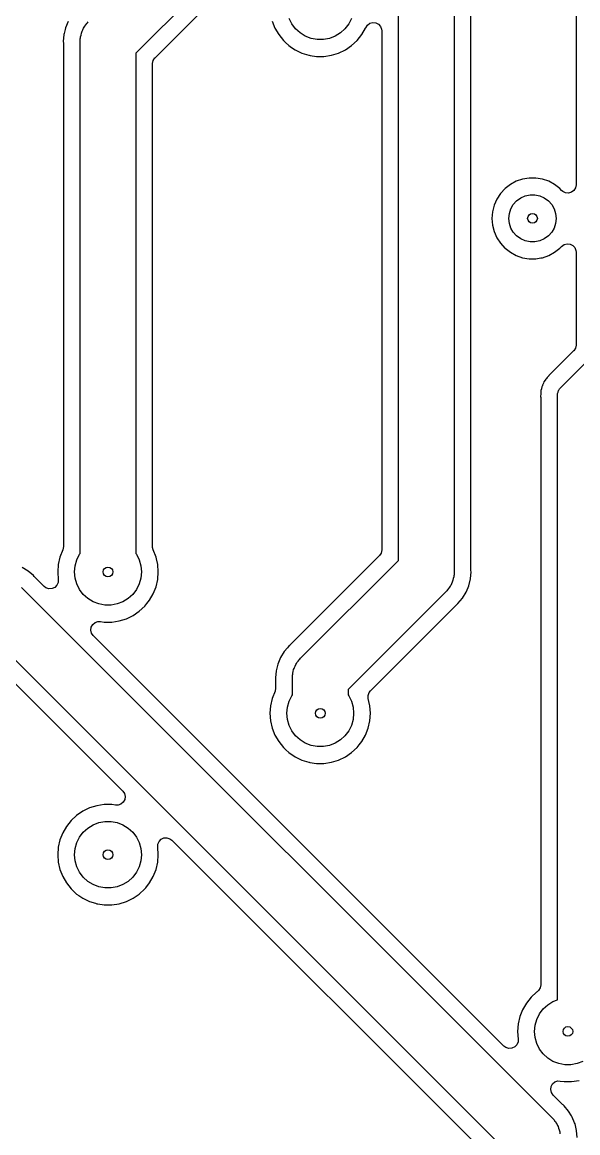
# Model space of a CAD drawing. Extents: x 0.79 to 9.84, y -6.5 to -0.79.
# Drawn here: x 6.866 to 7.651, y -3.281 to -1.71 of the extents above; entities that cross this region are included whole.
import ezdxf

# ---------------------------------------------------------------- set-up
doc = ezdxf.new("R2010")
doc.units = 0
doc.header["$MEASUREMENT"] = 0
doc.layers.add('BLACK', color=7, linetype='CONTINUOUS')

msp = doc.modelspace()

# ---------------------------------------------------------------- linework, layer by layer
at = {"layer": 'BLACK', "linetype": 'CONTINUOUS'}
for p, q in [((7.3152, -1.4652), (7.0268, -1.7537)), ((7.398, -2.4711), (7.398, -1.4633)), ((7.4768, -1.4633), (7.4768, -2.4874)), ((7.5004, -2.4845), (7.5004, -1.4731)), ((7.649, -1.5406), (7.649, -1.9398)), ((7.0539, -1.7601), (7.1896, -1.6243)), ((6.9311, -1.7087), (6.9273, -1.7179)), ((6.9561, -1.7138), (6.9575, -1.7118)), ((6.9575, -1.7118), (6.9586, -1.7107)), ((6.9586, -1.7107), (6.9596, -1.7096)), ((7.2195, -1.7084), (7.2234, -1.7182)), ((7.2472, -1.7123), (7.2433, -1.7045)), ((7.3315, -1.7045), (7.3276, -1.7123)), ((7.354, -1.714), (7.3574, -1.7114)), ((7.3574, -1.7114), (7.3616, -1.7103)), ((7.3616, -1.7103), (7.3659, -1.7107)), ((7.3659, -1.7107), (7.3698, -1.7126)), ((6.925, -1.7275), (6.9242, -1.7374)), ((6.9254, -1.7258), (6.925, -1.7275)), ((6.925, -1.7275), (6.925, -1.7275)), ((6.9268, -1.7201), (6.9254, -1.7258)), ((6.9273, -1.7179), (6.9268, -1.7201)), ((6.9493, -1.7281), (6.9498, -1.7256)), ((6.9498, -1.7256), (6.9504, -1.7242)), ((6.9504, -1.7242), (6.9508, -1.7228)), ((6.9508, -1.7228), (6.952, -1.7206)), ((6.952, -1.7206), (6.953, -1.7183)), ((6.953, -1.7183), (6.9538, -1.7171)), ((6.9538, -1.7171), (6.9545, -1.7157)), ((6.9545, -1.7157), (6.9561, -1.7138)), ((7.2234, -1.7182), (7.2234, -1.7182)), ((7.2234, -1.7182), (7.2287, -1.7274)), ((7.2287, -1.7274), (7.2353, -1.7358)), ((7.2525, -1.7192), (7.2472, -1.7123)), ((7.2589, -1.7251), (7.2525, -1.7192)), ((7.2663, -1.7297), (7.2589, -1.7251)), ((7.3159, -1.7251), (7.3085, -1.7297)), ((7.3223, -1.7192), (7.3159, -1.7251)), ((7.3276, -1.7123), (7.3223, -1.7192)), ((7.3395, -1.7358), (7.3461, -1.7274)), ((7.3461, -1.7274), (7.3514, -1.7182)), ((7.3514, -1.7182), (7.3517, -1.7177)), ((7.3517, -1.7177), (7.354, -1.714)), ((7.3698, -1.7126), (7.3727, -1.7158)), ((7.3727, -1.7158), (7.3742, -1.7199)), ((7.3742, -1.7199), (7.3744, -1.722)), ((7.3744, -1.722), (7.3744, -2.4564)), ((6.9242, -1.7374), (6.9242, -1.7374)), ((6.9242, -1.7374), (6.9244, -1.7394)), ((6.9244, -1.7394), (6.9244, -1.7403)), ((6.9244, -1.7403), (6.9244, -2.4517)), ((6.948, -1.7374), (6.9482, -1.7334)), ((6.948, -2.4615), (6.948, -1.7374)), ((6.9482, -1.7334), (6.9485, -1.732)), ((6.9485, -1.732), (6.9486, -1.7305)), ((6.9486, -1.7305), (6.9493, -1.7281)), ((7.2353, -1.7358), (7.2383, -1.7386)), ((7.2383, -1.7386), (7.2431, -1.743)), ((7.2431, -1.743), (7.247, -1.7456)), ((7.2745, -1.7328), (7.2663, -1.7297)), ((7.283, -1.7344), (7.2745, -1.7328)), ((7.2918, -1.7344), (7.283, -1.7344)), ((7.3003, -1.7328), (7.2918, -1.7344)), ((7.3085, -1.7297), (7.3003, -1.7328)), ((7.3229, -1.749), (7.3317, -1.743)), ((7.3317, -1.743), (7.3395, -1.7358)), ((7.0268, -1.7537), (7.0268, -2.4615)), ((7.247, -1.7456), (7.2519, -1.749)), ((7.2519, -1.749), (7.2519, -1.749)), ((7.2519, -1.749), (7.2519, -1.749)), ((7.2519, -1.749), (7.2614, -1.7536)), ((7.2614, -1.7536), (7.2614, -1.7536)), ((7.2614, -1.7536), (7.2614, -1.7536)), ((7.2614, -1.7536), (7.2711, -1.7566)), ((7.2711, -1.7566), (7.2716, -1.7567)), ((7.2716, -1.7567), (7.2716, -1.7567)), ((7.2716, -1.7567), (7.2716, -1.7567)), ((7.2716, -1.7567), (7.2733, -1.757)), ((7.2733, -1.757), (7.2821, -1.7583)), ((7.2821, -1.7583), (7.2821, -1.7583)), ((7.2821, -1.7583), (7.2821, -1.7583)), ((7.2821, -1.7583), (7.2927, -1.7583)), ((7.2927, -1.7583), (7.3032, -1.7567)), ((7.2927, -1.7583), (7.2927, -1.7583)), ((7.3032, -1.7567), (7.3134, -1.7536)), ((7.3134, -1.7536), (7.3229, -1.749)), ((7.0504, -1.7684), (7.0512, -1.7641)), ((7.0504, -2.4517), (7.0504, -1.7684)), ((7.0512, -1.7641), (7.0535, -1.7604)), ((7.0535, -1.7604), (7.0539, -1.7601)), ((7.5733, -1.9319), (7.5644, -1.9349)), ((7.5827, -1.9303), (7.5733, -1.9319)), ((7.5921, -1.9303), (7.5827, -1.9303)), ((7.5827, -1.9303), (7.5827, -1.9303)), ((7.6015, -1.9319), (7.5921, -1.9303)), ((7.5921, -1.9303), (7.5921, -1.9303)), ((7.6104, -1.9349), (7.6015, -1.9319)), ((7.5486, -1.9452), (7.5422, -1.9522)), ((7.5561, -1.9394), (7.5486, -1.9452)), ((7.5486, -1.9452), (7.5486, -1.9452)), ((7.5644, -1.9349), (7.5561, -1.9394)), ((7.5561, -1.9394), (7.5561, -1.9394)), ((7.6187, -1.9394), (7.6104, -1.9349)), ((7.6262, -1.9452), (7.6187, -1.9394)), ((7.6187, -1.9394), (7.6187, -1.9394)), ((7.6286, -1.9478), (7.6262, -1.9452)), ((7.6262, -1.9452), (7.6262, -1.9452)), ((7.6301, -1.9492), (7.6286, -1.9478)), ((7.6459, -1.9478), (7.6425, -1.9504)), ((7.6482, -1.9441), (7.6459, -1.9478)), ((7.649, -1.9398), (7.6482, -1.9441)), ((7.537, -1.9601), (7.5332, -1.9688)), ((7.5422, -1.9522), (7.537, -1.9601)), ((7.5422, -1.9522), (7.5422, -1.9522)), ((7.5603, -1.9677), (7.565, -1.9625)), ((7.565, -1.9625), (7.5707, -1.9584)), ((7.5707, -1.9584), (7.5771, -1.9556)), ((7.5771, -1.9556), (7.5839, -1.9541)), ((7.5839, -1.9541), (7.5909, -1.9541)), ((7.5909, -1.9541), (7.5977, -1.9556)), ((7.5977, -1.9556), (7.6041, -1.9584)), ((7.6041, -1.9584), (7.6098, -1.9625)), ((7.6098, -1.9625), (7.6145, -1.9677)), ((7.634, -1.9511), (7.6301, -1.9492)), ((7.6383, -1.9515), (7.634, -1.9511)), ((7.6425, -1.9504), (7.6383, -1.9515)), ((7.5309, -1.978), (7.5301, -1.9874)), ((7.5332, -1.9688), (7.5309, -1.978)), ((7.5309, -1.978), (7.5309, -1.978)), ((7.5547, -1.9804), (7.5568, -1.9738)), ((7.5568, -1.9738), (7.5603, -1.9677)), ((7.6145, -1.9677), (7.618, -1.9738)), ((7.618, -1.9738), (7.6201, -1.9804)), ((7.5301, -1.9874), (7.5309, -1.9968)), ((7.5539, -1.9874), (7.5547, -1.9804)), ((7.5547, -1.9944), (7.5539, -1.9874)), ((7.5568, -2.001), (7.5547, -1.9944)), ((7.6201, -1.9944), (7.618, -2.001)), ((7.6201, -1.9804), (7.6209, -1.9874)), ((7.6209, -1.9874), (7.6201, -1.9944)), ((7.5309, -1.9968), (7.5309, -1.9968)), ((7.5309, -1.9968), (7.5332, -2.006)), ((7.5332, -2.006), (7.537, -2.0147)), ((7.5603, -2.0071), (7.5568, -2.001)), ((7.565, -2.0123), (7.5603, -2.0071)), ((7.6145, -2.0071), (7.6098, -2.0123)), ((7.618, -2.001), (7.6145, -2.0071)), ((7.537, -2.0147), (7.5422, -2.0226)), ((7.5422, -2.0226), (7.5422, -2.0226)), ((7.5422, -2.0226), (7.5485, -2.0294)), ((7.5707, -2.0164), (7.565, -2.0123)), ((7.5771, -2.0192), (7.5707, -2.0164)), ((7.5839, -2.0207), (7.5771, -2.0192)), ((7.5909, -2.0207), (7.5839, -2.0207)), ((7.5977, -2.0192), (7.5909, -2.0207)), ((7.6041, -2.0164), (7.5977, -2.0192)), ((7.6098, -2.0123), (7.6041, -2.0164)), ((7.6286, -2.027), (7.632, -2.0244)), ((7.632, -2.0244), (7.6362, -2.0233)), ((7.6362, -2.0233), (7.6405, -2.0237)), ((7.6405, -2.0237), (7.6444, -2.0256)), ((7.6444, -2.0256), (7.6473, -2.0288)), ((7.5485, -2.0294), (7.5486, -2.0296)), ((7.5486, -2.0296), (7.5561, -2.0354)), ((7.5561, -2.0354), (7.5561, -2.0354)), ((7.5561, -2.0354), (7.5561, -2.0354)), ((7.5561, -2.0354), (7.5644, -2.0399)), ((7.5644, -2.0399), (7.5733, -2.043)), ((7.6015, -2.043), (7.6104, -2.0399)), ((7.6104, -2.0399), (7.6187, -2.0354)), ((7.6187, -2.0354), (7.6262, -2.0296)), ((7.6262, -2.0296), (7.6286, -2.027)), ((7.6473, -2.0288), (7.6488, -2.0329)), ((7.6488, -2.0329), (7.649, -2.035)), ((7.649, -2.035), (7.649, -2.1666)), ((7.5733, -2.043), (7.5827, -2.0445)), ((7.5827, -2.0445), (7.5827, -2.0445)), ((7.5827, -2.0445), (7.5921, -2.0445)), ((7.5921, -2.0445), (7.5991, -2.0433)), ((7.5991, -2.0433), (7.6015, -2.043)), ((7.649, -2.1666), (7.6482, -2.1709)), ((7.6455, -2.1749), (7.6107, -2.2098)), ((7.627, -2.227), (7.6726, -2.1813)), ((7.6459, -2.1745), (7.6455, -2.1749)), ((7.6482, -2.1709), (7.6459, -2.1745)), ((7.6064, -2.2146), (7.6052, -2.2162)), ((7.607, -2.2139), (7.6064, -2.2146)), ((7.6081, -2.2123), (7.607, -2.2139)), ((7.6105, -2.21), (7.6081, -2.2123)), ((7.6107, -2.2098), (7.6105, -2.21)), ((7.6, -2.2287), (7.5994, -2.2306)), ((7.6002, -2.2278), (7.6, -2.2287)), ((7.6006, -2.2258), (7.6002, -2.2278)), ((7.6009, -2.2252), (7.6006, -2.2258)), ((7.6006, -2.2258), (7.6006, -2.2258)), ((7.6014, -2.2238), (7.6009, -2.2252)), ((7.6016, -2.2231), (7.6014, -2.2238)), ((7.6025, -2.2213), (7.6016, -2.2231)), ((7.6016, -2.2231), (7.6016, -2.2231)), ((7.6029, -2.2205), (7.6025, -2.2213)), ((7.6036, -2.2187), (7.6029, -2.2205)), ((7.6041, -2.2181), (7.6036, -2.2187)), ((7.6036, -2.2187), (7.6036, -2.2187)), ((7.6048, -2.2168), (7.6041, -2.2181)), ((7.6052, -2.2162), (7.6048, -2.2168)), ((7.6052, -2.2162), (7.6052, -2.2162)), ((7.6243, -2.2307), (7.6244, -2.2304)), ((7.6244, -2.2304), (7.6257, -2.2287)), ((7.6257, -2.2287), (7.627, -2.227)), ((7.599, -2.2364), (7.5988, -2.2384)), ((7.5988, -2.2384), (7.5989, -2.2391)), ((7.5989, -2.2391), (7.599, -2.2406)), ((7.5991, -2.2328), (7.599, -2.2335)), ((7.599, -2.2335), (7.599, -2.2335)), ((7.599, -2.2335), (7.599, -2.2355)), ((7.599, -2.2355), (7.599, -2.2364)), ((7.599, -2.2406), (7.599, -3.0716)), ((7.5993, -2.2313), (7.5991, -2.2328)), ((7.5994, -2.2306), (7.5993, -2.2313)), ((7.5994, -2.2306), (7.5994, -2.2306)), ((7.6226, -2.2374), (7.6228, -2.2359)), ((7.6226, -3.0927), (7.6226, -2.2374)), ((7.6228, -2.235), (7.6235, -2.233)), ((7.6228, -2.2354), (7.6228, -2.235)), ((7.6228, -2.2356), (7.6228, -2.2354)), ((7.6228, -2.2359), (7.6228, -2.2356)), ((7.6235, -2.233), (7.6241, -2.2309)), ((7.6241, -2.2309), (7.6243, -2.2307)), ((6.9235, -2.4562), (6.9195, -2.4664)), ((6.9236, -2.456), (6.9235, -2.4562)), ((6.9244, -2.4517), (6.9236, -2.456)), ((6.9433, -2.4703), (6.9472, -2.4625)), ((6.9472, -2.4625), (6.948, -2.4615)), ((7.0268, -2.4615), (7.0276, -2.4625)), ((7.0276, -2.4625), (7.0315, -2.4703)), ((7.0505, -2.4527), (7.0504, -2.4517)), ((7.0514, -2.4561), (7.0505, -2.4527)), ((7.0553, -2.4664), (7.0513, -2.4561)), ((7.0513, -2.4561), (7.0514, -2.4561)), ((7.3709, -2.4647), (7.2449, -2.5908)), ((7.3713, -2.4644), (7.3709, -2.4647)), ((7.3736, -2.4607), (7.3713, -2.4644)), ((7.3744, -2.4564), (7.3736, -2.4607)), ((6.8746, -2.4863), (6.8661, -2.4811)), ((6.9171, -2.4768), (6.9163, -2.4874)), ((6.9195, -2.4664), (6.9171, -2.4768)), ((6.9402, -2.4874), (6.941, -2.4787)), ((6.941, -2.4787), (6.9433, -2.4703)), ((7.0315, -2.4703), (7.0338, -2.4787)), ((7.0338, -2.4787), (7.0346, -2.4874)), ((7.0558, -2.4687), (7.0553, -2.4664)), ((7.0577, -2.4768), (7.0558, -2.4687)), ((7.0585, -2.4874), (7.0577, -2.4768)), ((7.2596, -2.6096), (7.398, -2.4711)), ((6.8821, -2.4927), (6.8746, -2.4863)), ((6.8746, -2.4863), (6.8746, -2.4863)), ((6.883, -2.4937), (6.8821, -2.4927)), ((6.8821, -2.4927), (6.8821, -2.4927)), ((6.8821, -2.4927), (6.8821, -2.4927)), ((6.8821, -2.4927), (6.8821, -2.4927)), ((6.8834, -2.4942), (6.883, -2.4937)), ((6.884, -2.4949), (6.8834, -2.4942)), ((6.8971, -2.508), (6.884, -2.4949)), ((6.9163, -2.4874), (6.9171, -2.4984)), ((6.941, -2.4961), (6.9402, -2.4874)), ((6.9433, -2.5045), (6.941, -2.4961)), ((7.0338, -2.4961), (7.0315, -2.5045)), ((7.0346, -2.4874), (7.0338, -2.4961)), ((7.0577, -2.498), (7.0585, -2.4874)), ((7.4755, -2.4967), (7.475, -2.4992)), ((7.4762, -2.4943), (7.4755, -2.4967)), ((7.4763, -2.4929), (7.4762, -2.4943)), ((7.4766, -2.4914), (7.4763, -2.4929)), ((7.4768, -2.4874), (7.4766, -2.4914)), ((7.4975, -2.5069), (7.4998, -2.4973)), ((7.4998, -2.4973), (7.5006, -2.4874)), ((7.4998, -2.4973), (7.4998, -2.4973)), ((7.5004, -2.4854), (7.5004, -2.4845)), ((7.5006, -2.4874), (7.5004, -2.4854)), ((7.5006, -2.4874), (7.5006, -2.4874)), ((6.8652, -2.5096), (7.6152, -3.2596)), ((6.8998, -2.5101), (6.8971, -2.508)), ((6.904, -2.5114), (6.8998, -2.5101)), ((6.9083, -2.5111), (6.904, -2.5114)), ((6.9122, -2.5093), (6.9083, -2.5111)), ((6.9152, -2.5062), (6.9122, -2.5093)), ((6.917, -2.5023), (6.9152, -2.5062)), ((6.9171, -2.4984), (6.917, -2.5023)), ((6.9171, -2.4984), (6.9171, -2.4984)), ((6.9472, -2.5123), (6.9433, -2.5045)), ((6.9525, -2.5192), (6.9472, -2.5123)), ((7.0276, -2.5123), (7.0223, -2.5192)), ((7.0315, -2.5045), (7.0276, -2.5123)), ((7.0514, -2.5182), (7.0553, -2.5084)), ((7.0553, -2.5084), (7.0577, -2.498)), ((7.4673, -2.513), (7.4662, -2.5141)), ((7.4687, -2.511), (7.4673, -2.513)), ((7.4703, -2.5091), (7.4687, -2.511)), ((7.471, -2.5077), (7.4703, -2.5091)), ((7.4718, -2.5065), (7.471, -2.5077)), ((7.4728, -2.5042), (7.4718, -2.5065)), ((7.474, -2.502), (7.4728, -2.5042)), ((7.4744, -2.5006), (7.474, -2.502)), ((7.475, -2.4992), (7.4744, -2.5006)), ((7.494, -2.5153), (7.4975, -2.5069)), ((6.9589, -2.5251), (6.9525, -2.5192)), ((6.9663, -2.5297), (6.9589, -2.5251)), ((7.0159, -2.5251), (7.0085, -2.5297)), ((7.0223, -2.5192), (7.0159, -2.5251)), ((7.0424, -2.5321), (7.0461, -2.5274)), ((7.0461, -2.5274), (7.0514, -2.5182)), ((7.0461, -2.5274), (7.0461, -2.5274)), ((7.0461, -2.5274), (7.0461, -2.5274)), ((7.4652, -2.5152), (7.3268, -2.6537)), ((7.4662, -2.5141), (7.4652, -2.5152)), ((7.4821, -2.5321), (7.4885, -2.5246)), ((7.4885, -2.5246), (7.4937, -2.5161)), ((7.4937, -2.5161), (7.494, -2.5153)), ((6.9745, -2.5328), (6.9663, -2.5297)), ((6.983, -2.5344), (6.9745, -2.5328)), ((6.9918, -2.5344), (6.983, -2.5344)), ((7.0003, -2.5328), (6.9918, -2.5344)), ((7.0085, -2.5297), (7.0003, -2.5328)), ((7.0229, -2.549), (7.0317, -2.543)), ((7.0317, -2.543), (7.0395, -2.5358)), ((7.0395, -2.5358), (7.0424, -2.5321)), ((7.3585, -2.6554), (7.4799, -2.534)), ((7.4799, -2.534), (7.4806, -2.5334)), ((7.4806, -2.5334), (7.4821, -2.5321)), ((6.9658, -2.5616), (6.9691, -2.5588)), ((6.9691, -2.5588), (6.9732, -2.5574)), ((6.9732, -2.5574), (6.9766, -2.5575)), ((6.9766, -2.5575), (6.9821, -2.5583)), ((6.9821, -2.5583), (6.9821, -2.5583)), ((6.9821, -2.5583), (6.9821, -2.5583)), ((6.9821, -2.5583), (6.9927, -2.5583)), ((6.9927, -2.5583), (7.0032, -2.5567)), ((6.9927, -2.5583), (6.9927, -2.5583)), ((7.0032, -2.5567), (7.0134, -2.5536)), ((7.0134, -2.5536), (7.0229, -2.549)), ((6.9631, -2.5696), (6.9637, -2.5654)), ((6.9641, -2.5739), (6.9631, -2.5696)), ((6.9637, -2.5654), (6.9658, -2.5616)), ((6.9665, -2.5774), (6.9641, -2.5739)), ((7.548, -3.3037), (6.8211, -2.5768)), ((7.5471, -3.158), (6.9665, -2.5774)), ((7.2442, -2.5914), (7.2427, -2.5927)), ((7.2449, -2.5908), (7.2442, -2.5914)), ((6.8147, -2.6039), (7.0083, -2.7974)), ((7.2363, -2.6002), (7.2311, -2.6087)), ((7.2411, -2.5946), (7.2363, -2.6002)), ((7.2427, -2.5927), (7.2411, -2.5946)), ((7.2411, -2.5946), (7.2411, -2.5946)), ((7.2427, -2.5927), (7.2427, -2.5927)), ((7.2273, -2.6179), (7.225, -2.6275)), ((7.2311, -2.6087), (7.2273, -2.6179)), ((7.2311, -2.6087), (7.2311, -2.6087)), ((7.2504, -2.6242), (7.2508, -2.6228)), ((7.2508, -2.6228), (7.252, -2.6206)), ((7.252, -2.6206), (7.253, -2.6183)), ((7.253, -2.6183), (7.2538, -2.6171)), ((7.2538, -2.6171), (7.2545, -2.6157)), ((7.2545, -2.6157), (7.2561, -2.6138)), ((7.2561, -2.6138), (7.2575, -2.6118)), ((7.2575, -2.6118), (7.2586, -2.6107)), ((7.2586, -2.6107), (7.2596, -2.6096)), ((7.225, -2.6275), (7.2242, -2.6374)), ((7.2242, -2.6374), (7.2242, -2.6374)), ((7.2242, -2.6374), (7.2244, -2.6394)), ((7.225, -2.6275), (7.225, -2.6275)), ((7.248, -2.6374), (7.2482, -2.6334)), ((7.248, -2.6615), (7.248, -2.6374)), ((7.2482, -2.6334), (7.2485, -2.632)), ((7.2485, -2.632), (7.2486, -2.6305)), ((7.2486, -2.6305), (7.2493, -2.6281)), ((7.2493, -2.6281), (7.2498, -2.6256)), ((7.2498, -2.6256), (7.2504, -2.6242)), ((7.2244, -2.6517), (7.2236, -2.656)), ((7.2244, -2.6394), (7.2244, -2.6403)), ((7.2244, -2.6403), (7.2244, -2.6517)), ((7.3268, -2.6537), (7.3268, -2.6615)), ((7.2195, -2.6664), (7.2171, -2.6768)), ((7.2235, -2.6562), (7.2195, -2.6664)), ((7.2236, -2.656), (7.2235, -2.6562)), ((7.241, -2.6787), (7.2433, -2.6703)), ((7.2433, -2.6703), (7.2472, -2.6625)), ((7.2472, -2.6625), (7.248, -2.6615)), ((7.3268, -2.6615), (7.3276, -2.6625)), ((7.3276, -2.6625), (7.3315, -2.6703)), ((7.3315, -2.6703), (7.3338, -2.6787)), ((7.3551, -2.6621), (7.3565, -2.658)), ((7.3553, -2.6664), (7.3551, -2.6621)), ((7.3563, -2.6709), (7.3553, -2.6664)), ((7.3565, -2.658), (7.3585, -2.6554)), ((7.2171, -2.6768), (7.2163, -2.6874)), ((7.2402, -2.6874), (7.241, -2.6787)), ((7.3338, -2.6787), (7.3346, -2.6874)), ((7.3577, -2.6768), (7.3563, -2.6709)), ((7.3585, -2.6874), (7.3577, -2.6768)), ((7.2163, -2.6874), (7.2171, -2.698)), ((7.2171, -2.698), (7.2195, -2.7084)), ((7.241, -2.6961), (7.2402, -2.6874)), ((7.2433, -2.7045), (7.241, -2.6961)), ((7.3338, -2.6961), (7.3315, -2.7045)), ((7.3346, -2.6874), (7.3338, -2.6961)), ((7.3553, -2.7084), (7.3577, -2.698)), ((7.3577, -2.698), (7.3585, -2.6874)), ((7.2195, -2.7084), (7.2234, -2.7182)), ((7.2472, -2.7123), (7.2433, -2.7045)), ((7.2525, -2.7192), (7.2472, -2.7123)), ((7.3276, -2.7123), (7.3223, -2.7192)), ((7.3315, -2.7045), (7.3276, -2.7123)), ((7.3514, -2.7182), (7.3553, -2.7084)), ((7.2234, -2.7182), (7.2234, -2.7182)), ((7.2234, -2.7182), (7.2287, -2.7274)), ((7.2287, -2.7274), (7.2353, -2.7358)), ((7.2589, -2.7251), (7.2525, -2.7192)), ((7.2663, -2.7297), (7.2589, -2.7251)), ((7.2745, -2.7328), (7.2663, -2.7297)), ((7.283, -2.7344), (7.2745, -2.7328)), ((7.3003, -2.7328), (7.2918, -2.7344)), ((7.3085, -2.7297), (7.3003, -2.7328)), ((7.3159, -2.7251), (7.3085, -2.7297)), ((7.3223, -2.7192), (7.3159, -2.7251)), ((7.3395, -2.7358), (7.3424, -2.7321)), ((7.3424, -2.7321), (7.3461, -2.7274)), ((7.3461, -2.7274), (7.3514, -2.7182)), ((7.3461, -2.7274), (7.3461, -2.7274)), ((7.3461, -2.7274), (7.3461, -2.7274)), ((7.2353, -2.7358), (7.2387, -2.739)), ((7.2387, -2.739), (7.2431, -2.743)), ((7.2431, -2.743), (7.2431, -2.743)), ((7.2431, -2.743), (7.2519, -2.749)), ((7.2918, -2.7344), (7.283, -2.7344)), ((7.3229, -2.749), (7.3317, -2.743)), ((7.3317, -2.743), (7.3395, -2.7358)), ((7.2519, -2.749), (7.2519, -2.749)), ((7.2519, -2.749), (7.2519, -2.749)), ((7.2519, -2.749), (7.2614, -2.7536)), ((7.2614, -2.7536), (7.2614, -2.7536)), ((7.2614, -2.7536), (7.2614, -2.7536)), ((7.2614, -2.7536), (7.2711, -2.7566)), ((7.2711, -2.7566), (7.2716, -2.7567)), ((7.2716, -2.7567), (7.2716, -2.7567)), ((7.2716, -2.7567), (7.2716, -2.7567)), ((7.2716, -2.7567), (7.2727, -2.7569)), ((7.2727, -2.7569), (7.2821, -2.7583)), ((7.2821, -2.7583), (7.2821, -2.7583)), ((7.2821, -2.7583), (7.2821, -2.7583)), ((7.2821, -2.7583), (7.2927, -2.7583)), ((7.2927, -2.7583), (7.3032, -2.7567)), ((7.2927, -2.7583), (7.2927, -2.7583)), ((7.3032, -2.7567), (7.3134, -2.7536)), ((7.3134, -2.7536), (7.3229, -2.749)), ((7.0083, -2.7974), (7.0107, -2.8009)), ((7.0111, -2.8094), (7.009, -2.8132)), ((7.0107, -2.8009), (7.0117, -2.8052)), ((7.0117, -2.8052), (7.0111, -2.8094)), ((6.9519, -2.8258), (6.9431, -2.8318)), ((6.9614, -2.8212), (6.9519, -2.8258)), ((6.9519, -2.8258), (6.9519, -2.8258)), ((6.9716, -2.8181), (6.9614, -2.8212)), ((6.9614, -2.8212), (6.9614, -2.8212)), ((6.9821, -2.8165), (6.9716, -2.8181)), ((6.9716, -2.8181), (6.9716, -2.8181)), ((6.9927, -2.8165), (6.9821, -2.8165)), ((6.9821, -2.8165), (6.9821, -2.8165)), ((6.9982, -2.8173), (6.9927, -2.8165)), ((6.9927, -2.8165), (6.9927, -2.8165)), ((7.0016, -2.8174), (6.9982, -2.8173)), ((7.0057, -2.816), (7.0016, -2.8174)), ((7.009, -2.8132), (7.0057, -2.816)), ((6.9353, -2.8391), (6.9287, -2.8474)), ((6.9429, -2.832), (6.9353, -2.8391)), ((6.9431, -2.8318), (6.9429, -2.832)), ((6.9431, -2.8318), (6.9431, -2.8318)), ((6.9663, -2.8451), (6.9745, -2.842)), ((6.9745, -2.842), (6.983, -2.8404)), ((6.983, -2.8404), (6.9918, -2.8404)), ((6.9918, -2.8404), (7.0003, -2.842)), ((7.0003, -2.842), (7.0085, -2.8451)), ((6.9234, -2.8566), (6.9195, -2.8664)), ((6.9287, -2.8474), (6.9234, -2.8566)), ((6.9234, -2.8566), (6.9234, -2.8566)), ((6.9472, -2.8625), (6.9525, -2.8556)), ((6.9525, -2.8556), (6.9589, -2.8497)), ((6.9589, -2.8497), (6.9663, -2.8451)), ((7.0085, -2.8451), (7.0159, -2.8497)), ((7.0159, -2.8497), (7.0223, -2.8556)), ((7.0223, -2.8556), (7.0276, -2.8625)), ((6.9195, -2.8664), (6.9171, -2.8768)), ((6.941, -2.8787), (6.9433, -2.8703)), ((6.9433, -2.8703), (6.9472, -2.8625)), ((7.0276, -2.8625), (7.0315, -2.8703)), ((7.0315, -2.8703), (7.0338, -2.8787)), ((7.0577, -2.8764), (7.0579, -2.8725)), ((7.0579, -2.8725), (7.0596, -2.8686)), ((7.0596, -2.8686), (7.0626, -2.8655)), ((7.0626, -2.8655), (7.0665, -2.8637)), ((7.0665, -2.8637), (7.0708, -2.8634)), ((7.0708, -2.8634), (7.075, -2.8648)), ((7.075, -2.8648), (7.0777, -2.8668)), ((7.0777, -2.8668), (7.5209, -3.3101)), ((6.9171, -2.8768), (6.9163, -2.8874)), ((6.9163, -2.8874), (6.9171, -2.898)), ((6.9402, -2.8874), (6.941, -2.8787)), ((6.941, -2.8961), (6.9402, -2.8874)), ((7.0338, -2.8787), (7.0346, -2.8874)), ((7.0346, -2.8874), (7.0338, -2.8961)), ((7.0577, -2.8768), (7.0577, -2.8764)), ((7.0577, -2.8764), (7.0577, -2.8764)), ((7.0585, -2.8874), (7.0577, -2.8768)), ((7.0577, -2.8768), (7.0577, -2.8768)), ((7.0577, -2.898), (7.0585, -2.8874)), ((6.9171, -2.898), (6.9195, -2.9084)), ((6.9433, -2.9045), (6.941, -2.8961)), ((6.9472, -2.9123), (6.9433, -2.9045)), ((7.0315, -2.9045), (7.0276, -2.9123)), ((7.0338, -2.8961), (7.0315, -2.9045)), ((7.0553, -2.9084), (7.0577, -2.898)), ((6.9195, -2.9084), (6.9234, -2.9182)), ((6.9234, -2.9182), (6.9234, -2.9182)), ((6.9234, -2.9182), (6.9287, -2.9274)), ((6.9525, -2.9192), (6.9472, -2.9123)), ((6.9589, -2.9251), (6.9525, -2.9192)), ((7.0223, -2.9192), (7.0159, -2.9251)), ((7.0276, -2.9123), (7.0223, -2.9192)), ((7.0461, -2.9274), (7.0514, -2.9182)), ((7.0514, -2.9182), (7.0553, -2.9084)), ((6.9287, -2.9274), (6.9353, -2.9358)), ((6.9353, -2.9358), (6.9367, -2.9371)), ((6.9367, -2.9371), (6.9431, -2.943)), ((6.9663, -2.9297), (6.9589, -2.9251)), ((6.9745, -2.9328), (6.9663, -2.9297)), ((6.983, -2.9344), (6.9745, -2.9328)), ((6.9918, -2.9344), (6.983, -2.9344)), ((7.0003, -2.9328), (6.9918, -2.9344)), ((7.0085, -2.9297), (7.0003, -2.9328)), ((7.0159, -2.9251), (7.0085, -2.9297)), ((7.0317, -2.943), (7.0395, -2.9358)), ((7.0395, -2.9358), (7.0407, -2.9342)), ((7.0407, -2.9342), (7.0461, -2.9274)), ((7.0461, -2.9274), (7.0461, -2.9274)), ((7.0461, -2.9274), (7.0461, -2.9274)), ((6.9431, -2.943), (6.9463, -2.9452)), ((6.9463, -2.9452), (6.9519, -2.949)), ((6.9519, -2.949), (6.9519, -2.949)), ((6.9519, -2.949), (6.9519, -2.949)), ((6.9519, -2.949), (6.9614, -2.9536)), ((7.0134, -2.9536), (7.0229, -2.949)), ((7.0229, -2.949), (7.0317, -2.943)), ((6.9614, -2.9536), (6.9614, -2.9536)), ((6.9614, -2.9536), (6.9614, -2.9536)), ((6.9614, -2.9536), (6.9697, -2.9561)), ((6.9697, -2.9561), (6.9716, -2.9567)), ((6.9716, -2.9567), (6.9716, -2.9567)), ((6.9716, -2.9567), (6.9716, -2.9567)), ((6.9716, -2.9567), (6.9732, -2.9569)), ((6.9732, -2.9569), (6.9821, -2.9583)), ((6.9821, -2.9583), (6.9821, -2.9583)), ((6.9821, -2.9583), (6.9821, -2.9583)), ((6.9821, -2.9583), (6.9927, -2.9583)), ((6.9927, -2.9583), (7.0032, -2.9567)), ((6.9927, -2.9583), (6.9927, -2.9583)), ((7.0032, -2.9567), (7.0134, -2.9536)), ((7.5982, -3.0758), (7.5959, -3.0795)), ((7.599, -3.0716), (7.5982, -3.0758)), ((7.5853, -3.0891), (7.5787, -3.0974)), ((7.5931, -3.0818), (7.5853, -3.0891)), ((7.5939, -3.0813), (7.5931, -3.0818)), ((7.5959, -3.0795), (7.5939, -3.0813)), ((7.6163, -3.0951), (7.6226, -3.0927)), ((7.5734, -3.1066), (7.5695, -3.1164)), ((7.5787, -3.0974), (7.5734, -3.1066)), ((7.5734, -3.1066), (7.5734, -3.1066)), ((7.5972, -3.1125), (7.6025, -3.1056)), ((7.6025, -3.1056), (7.6089, -3.0997)), ((7.6089, -3.0997), (7.6163, -3.0951)), ((7.5695, -3.1164), (7.5671, -3.1268)), ((7.591, -3.1287), (7.5933, -3.1203)), ((7.5933, -3.1203), (7.5972, -3.1125)), ((7.5671, -3.1268), (7.5663, -3.1374)), ((7.5663, -3.1374), (7.5671, -3.1484)), ((7.5902, -3.1374), (7.591, -3.1287)), ((7.591, -3.1461), (7.5902, -3.1374)), ((7.5652, -3.1562), (7.5622, -3.1593)), ((7.567, -3.1523), (7.5652, -3.1562)), ((7.5671, -3.1484), (7.567, -3.1523)), ((7.5671, -3.1484), (7.5671, -3.1484)), ((7.5933, -3.1545), (7.591, -3.1461)), ((7.5972, -3.1623), (7.5933, -3.1545)), ((7.5498, -3.16), (7.5471, -3.158)), ((7.554, -3.1614), (7.5498, -3.16)), ((7.5583, -3.1611), (7.554, -3.1614)), ((7.5622, -3.1593), (7.5583, -3.1611)), ((7.6025, -3.1692), (7.5972, -3.1623)), ((7.6089, -3.1751), (7.6025, -3.1692)), ((7.6163, -3.1797), (7.6089, -3.1751)), ((7.6245, -3.1828), (7.6163, -3.1797)), ((7.633, -3.1844), (7.6245, -3.1828)), ((7.6418, -3.1844), (7.633, -3.1844)), ((7.6503, -3.1828), (7.6418, -3.1844)), ((7.6585, -3.1797), (7.6503, -3.1828)), ((7.6131, -3.2196), (7.6137, -3.2154)), ((7.6141, -3.2239), (7.6131, -3.2196)), ((7.6137, -3.2154), (7.6158, -3.2116)), ((7.6158, -3.2116), (7.6191, -3.2088)), ((7.6191, -3.2088), (7.6232, -3.2074)), ((7.6232, -3.2074), (7.6266, -3.2075)), ((7.6266, -3.2075), (7.6321, -3.2083)), ((7.6321, -3.2083), (7.6321, -3.2083)), ((7.6321, -3.2083), (7.6321, -3.2083)), ((7.6321, -3.2083), (7.6427, -3.2083)), ((7.6427, -3.2083), (7.6532, -3.2067)), ((7.6427, -3.2083), (7.6427, -3.2083)), ((7.6165, -3.2274), (7.6141, -3.2239)), ((7.6299, -3.2408), (7.6165, -3.2274)), ((7.6306, -3.2414), (7.6299, -3.2408)), ((7.6321, -3.2427), (7.6306, -3.2414)), ((7.6385, -3.2502), (7.6321, -3.2427)), ((7.6321, -3.2427), (7.6321, -3.2427)), ((7.6426, -3.2569), (7.6385, -3.2502)), ((7.6385, -3.2502), (7.6385, -3.2502)), ((7.6152, -3.2596), (7.6179, -3.2625)), ((7.6179, -3.2625), (7.6187, -3.2638)), ((7.6187, -3.2638), (7.6197, -3.2649)), ((7.6197, -3.2649), (7.6209, -3.2671)), ((7.6209, -3.2671), (7.6223, -3.2692)), ((7.6437, -3.2587), (7.6426, -3.2569)), ((7.6469, -3.2665), (7.6437, -3.2587)), ((7.6475, -3.2679), (7.6469, -3.2665)), ((7.6223, -3.2692), (7.6229, -3.2706)), ((7.6229, -3.2706), (7.6236, -3.2719)), ((7.6236, -3.2719), (7.6243, -3.2743)), ((7.6243, -3.2743), (7.6253, -3.2766)), ((7.6253, -3.2766), (7.6255, -3.278)), ((7.6255, -3.278), (7.626, -3.2795)), ((7.626, -3.2795), (7.6262, -3.282)), ((7.6498, -3.2775), (7.6475, -3.2679)), ((7.6506, -3.2874), (7.6498, -3.2775)), ((7.6498, -3.2775), (7.6498, -3.2775)), ((7.6498, -3.2775), (7.6498, -3.2775))]:
    msp.add_line(p, q, dxfattribs=at)
at = {"layer": 'BLACK'}
for centre in [(7.5874, -1.9874), (6.9874, -2.4874), (7.2874, -2.6874), (6.9874, -2.8874), (7.6374, -3.1374)]:
    msp.add_circle(centre, 0.00689, dxfattribs=at)

doc.saveas('drawing.dxf')
